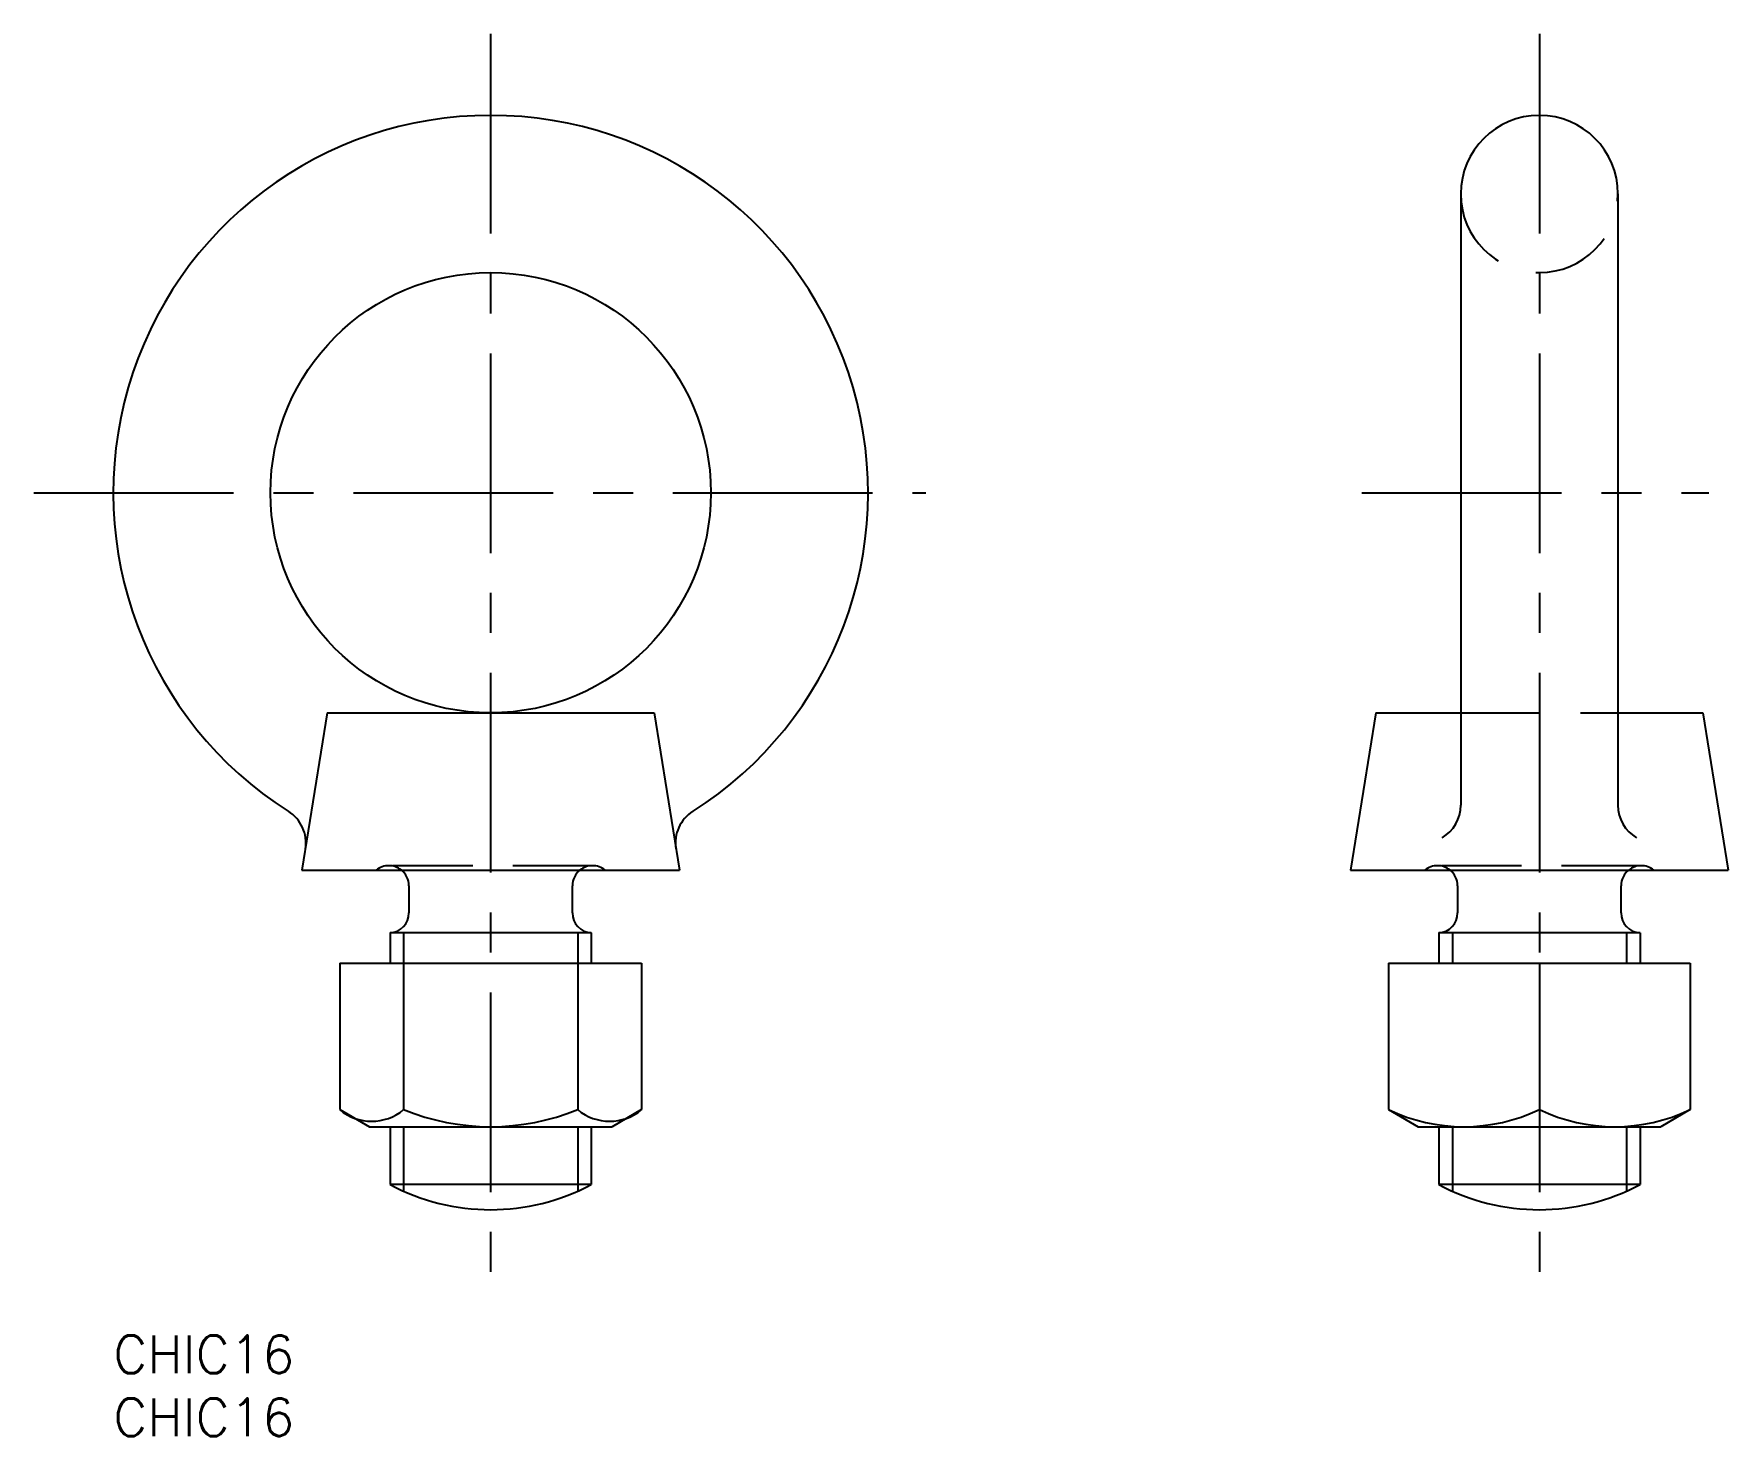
# Model space of a CAD drawing. Extents: x -6 to 128, y -8 to 103.
import ezdxf

# ---------------------------------------------------------------- set-up
doc = ezdxf.new("R2010")
doc.units = 0
doc.header["$LTSCALE"] = 0.5
doc.linetypes.add('CENTER', pattern=[50.8, 31.75, -6.35, 6.35, -6.35])
doc.linetypes.add('DASHED', pattern=[19.05, 12.7, -6.35])
for name, color, linetype in [('MSM_CENTER', 1, 'CENTER'), ('MSM_CONTINUOUS', 7, 'CONTINUOUS'), ('MSM_DASHED', 4, 'DASHED'), ('MSM_NARROW', 5, 'CONTINUOUS'), ('MSM_PART_NUMBER', 7, 'CONTINUOUS')]:
    doc.layers.add(name, color=color, linetype=linetype)
doc.styles.get("Standard").update_dxf_attribs({"font": 'txt.shx', "height": 3, "bigfont": 'bigfont.shx'})

# ---------------------------------------------------------------- blocks, each defined once
blk = doc.blocks.new('*U10')
at = {"layer": 'MSM_PART_NUMBER'}
blk.add_text('CHIC16', height=3, dxfattribs=at).set_placement((0, -3))
blk = doc.blocks.new('*U11')
at = {"layer": 'MSM_PART_NUMBER'}
blk.add_text('CHIC16', height=3, dxfattribs=at).set_placement((0, -8))

msp = doc.modelspace()

# ---------------------------------------------------------------- linework, layer by layer
at = {"layer": 'MSM_CENTER'}
for p, q in [((30, 103.48), (30, 3.07)), ((113.36, 103.48), (113.36, 4.86)), ((-6.31, 67), (64.59, 67)), ((99.25, 67), (126.82, 67))]:
    msp.add_line(p, q, dxfattribs=at)
at = {"layer": 'MSM_CONTINUOUS'}
for p, q in [((107.11, 90.75), (107.11, 42.15)), ((119.61, 90.75), (119.61, 42.15)), ((17, 49.5), (15, 37)), ((17, 49.5), (43, 49.5)), ((43, 49.5), (45, 37)), ((100.36, 49.5), (98.36, 37)), ((100.36, 49.5), (107.11, 49.5)), ((119.61, 49.5), (126.36, 49.5)), ((126.36, 49.5), (128.36, 37)), ((15, 37), (45, 37)), ((98.36, 37), (128.36, 37)), ((23.5, 35.75), (23.5, 33.6)), ((36.5, 33.6), (36.5, 35.75)), ((106.86, 35.75), (106.86, 33.6)), ((119.86, 33.6), (119.86, 35.75)), ((22, 32), (22, 29.6)), ((38, 32), (22, 32)), ((38, 32), (38, 29.6)), ((105.36, 32), (105.36, 29.6)), ((121.36, 32), (105.36, 32)), ((121.36, 32), (121.36, 29.6)), ((18, 29.6), (18, 17.96)), ((18, 29.6), (42, 29.6)), ((23.07, 29.6), (23.07, 17.96)), ((36.93, 29.6), (36.93, 17.96)), ((42, 29.6), (42, 17.96)), ((101.36, 29.6), (101.36, 17.96)), ((101.36, 29.6), (125.36, 29.6)), ((113.36, 29.6), (113.36, 17.96)), ((125.36, 29.6), (125.36, 17.96)), ((18, 17.96), (20.36, 16.6)), ((42, 17.96), (39.65, 16.6)), ((101.36, 17.96), (103.72, 16.6)), ((125.36, 17.96), (123.01, 16.6)), ((20.36, 16.6), (39.65, 16.6)), ((22, 16.6), (22, 12)), ((38, 16.6), (38, 12)), ((103.72, 16.6), (123.01, 16.6)), ((105.36, 16.6), (105.36, 12)), ((121.36, 16.6), (121.36, 12)), ((38, 12), (22, 12)), ((121.36, 12), (105.36, 12))]:
    msp.add_line(p, q, dxfattribs=at)
msp.add_circle((30, 67), 17.5, dxfattribs=at)
for centre, radius, start, end in [((30, 67), 30, 302.426, 237.574), ((113.36, 90.75), 6.25, 0, 180), ((104.11, 42.15), 3, 300.5812, 0), ((122.61, 42.15), 3, 180, 239.4188), ((12.31, 39.15), 3, 350.9097, 57.574), ((47.69, 39.15), 3, 122.426, 189.0903), ((21.9, 35.75), 1.6, 0, 51.3178), ((38.1, 35.75), 1.6, 128.6822, 180), ((105.26, 35.75), 1.6, 0, 51.3178), ((121.46, 35.75), 1.6, 128.6822, 180), ((21.9, 33.6), 1.6, 273.5833, 0), ((38.1, 33.6), 1.6, 180, 266.4167), ((105.26, 33.6), 1.6, 273.5833, 0), ((121.46, 33.6), 1.6, 180, 266.4167), ((20.54, 20.96), 3.93, 229.8024, 310.1976), ((30, 34.92), 18.32, 247.7807, 292.2193), ((39.46, 20.96), 3.93, 229.8024, 310.1976), ((107.36, 30.51), 13.91, 244.4519, 295.5481), ((119.36, 30.51), 13.91, 244.4519, 295.5481), ((30, 27), 17, 241.9275, 298.0725), ((113.36, 27), 17, 241.9275, 298.0725)]:
    msp.add_arc(centre, radius, start, end, dxfattribs=at)
at = {"layer": 'MSM_DASHED'}
for p, q in [((107.11, 49.5), (119.61, 49.5)), ((38.1, 37.35), (21.9, 37.35)), ((121.46, 37.35), (105.26, 37.35))]:
    msp.add_line(p, q, dxfattribs=at)
for centre, radius, start, end in [((113.36, 90.75), 6.25, 180, 0), ((21.9, 35.75), 1.6, 51.3178, 128.6822), ((38.1, 35.75), 1.6, 51.3178, 128.6822), ((105.26, 35.75), 1.6, 51.3178, 128.6822), ((121.46, 35.75), 1.6, 51.3178, 128.6822)]:
    msp.add_arc(centre, radius, start, end, dxfattribs=at)
at = {"layer": 'MSM_NARROW'}
for p, q in [((23.08, 32), (23.08, 29.6)), ((36.92, 32), (36.92, 29.6)), ((106.45, 32), (106.45, 29.6)), ((120.28, 32), (120.28, 29.6)), ((23.08, 16.6), (23.08, 11.47)), ((36.92, 16.6), (36.92, 11.47)), ((106.45, 16.6), (106.45, 11.47)), ((120.28, 16.6), (120.28, 11.47))]:
    msp.add_line(p, q, dxfattribs=at)

# ---------------------------------------------------------------- block references
at = {"layer": 'MSM_CONTINUOUS'}
for name in ['*U10', '*U11']:
    msp.add_blockref(name, (0, 0), dxfattribs=at)

doc.saveas('drawing.dxf')
